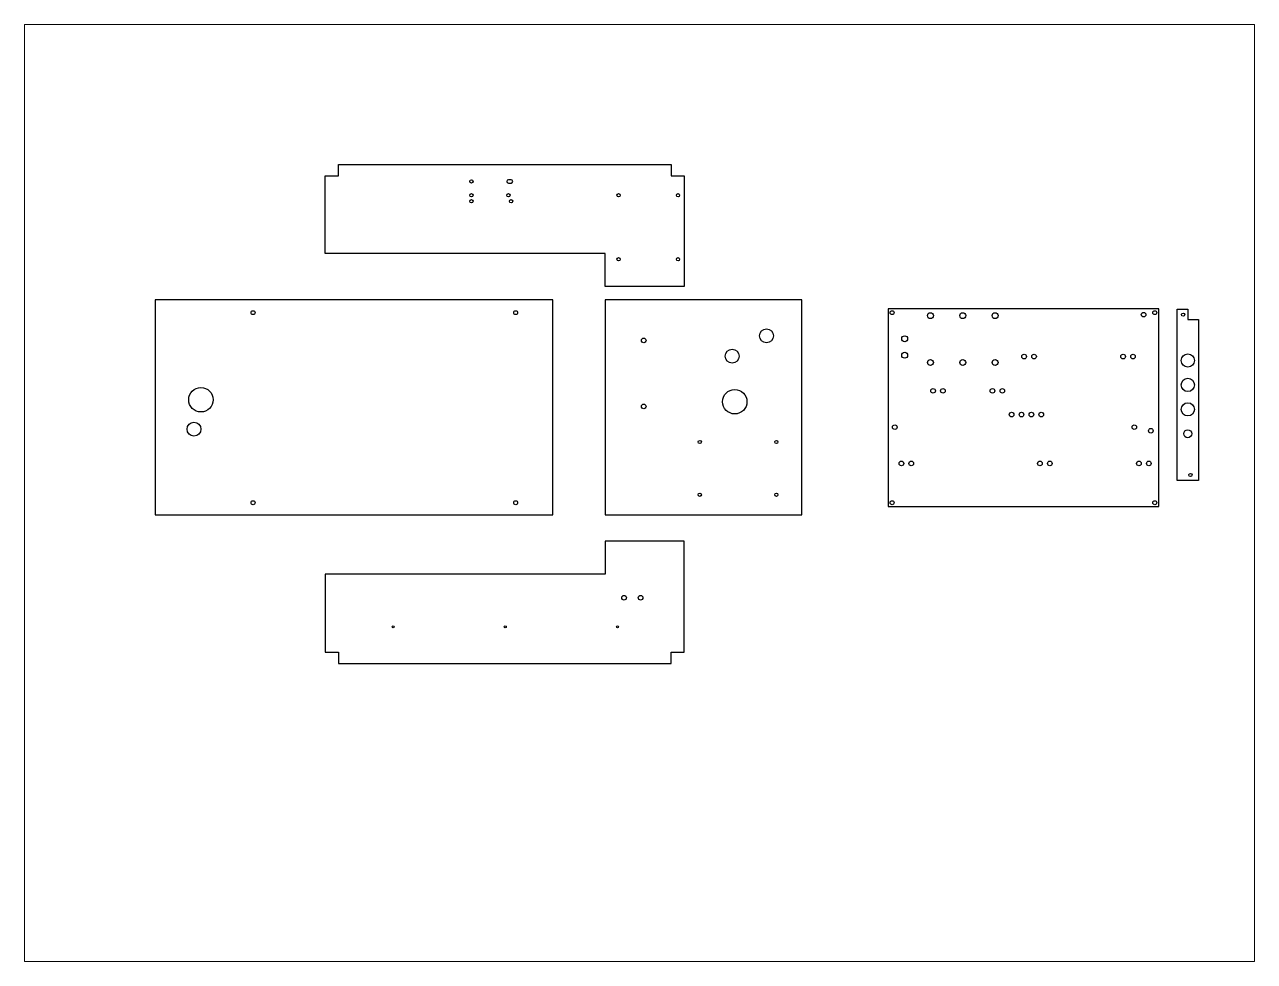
# Paper-space layout 'Лист1' of a CAD drawing. Header units: millimetres. Extents: x 1.05 to 9.45, y 0.8 to 7.2.
# The model-space entities are those that its viewports show. They can reach past a viewport. Long polylines and large blocks are cut down to what shows.
import ezdxf

# ---------------------------------------------------------------- set-up
doc = ezdxf.new("R2010")
doc.units = ezdxf.units.MM
doc.header["$MEASUREMENT"] = 0

# ---------------------------------------------------------------- blocks, each defined once
blk = doc.blocks.new('Insert2')
at = {"color": 0}
for p, q in [((861.8, -17.6), (743.8, -17.6)), ((743.8, -17.6), (743.8, -37.6)), ((861.8, -441.6), (861.8, -17.6)), ((743.8, -37.6), (726.8, -37.6)), ((726.8, -37.6), (726.8, -541.6)), ((911.8, -441.6), (861.8, -441.6)), ((911.8, -561.6), (911.8, -441.6)), ((726.8, -541.6), (743.8, -541.6)), ((743.8, -541.6), (743.8, -561.6)), ((743.8, -561.6), (911.8, -561.6))]:
    blk.add_line(p, q, dxfattribs=at)
blk = doc.blocks.new('Insert3')
at = {"color": 0}
for p, q in [((1035.6, -17.7), (867.6, -17.7)), ((867.6, -17.7), (867.6, -137.7)), ((1035.6, -37.7), (1035.6, -17.7)), ((1052.6, -37.7), (1035.6, -37.7)), ((1052.6, -541.7), (1052.6, -37.7)), ((867.6, -137.7), (917.6, -137.7)), ((917.6, -137.7), (917.6, -561.7)), ((1035.6, -561.7), (1035.6, -541.7)), ((1035.6, -541.7), (1052.6, -541.7)), ((917.6, -561.7), (1035.6, -561.7))]:
    blk.add_line(p, q, dxfattribs=at)

msp = doc.modelspace()

# ---------------------------------------------------------------- linework, layer by layer
for p, q in [((566, 982), (566, 966)), ((566, 966), (582, 966))]:
    msp.add_line(p, q)
msp.add_lwpolyline([(-459.5, 1173, 1), (-459.5, 1178), (-463.5, 1178, 1), (-463.5, 1173)], format="xyb", close=True)
at = {"color": 0}
for points in [[(-396, 996), (-999, 996), (-999, 670), (-396, 670)], [(-317, 996), (-317, 670), (-19, 670), (-19, 996)]]:
    msp.add_lwpolyline(points, close=True, dxfattribs=at)
msp.add_lwpolyline([(112, 682.5), (522, 682.5), (522, 982.5), (112, 982.5)], close=True)
msp.add_lwpolyline([(582, 966), (582, 722), (550, 722), (550, 982), (566, 982)])
for centre, radius in [((-519.5, 1175.5), 2.5), ((-519.5, 1154.5), 2.5), ((-463.5, 1154.5), 2.5), ((-296.5, 1154.5), 2.5), ((-296.5, 1154.5), 2.5), ((-206.5, 1154.5), 2.5), ((-206.5, 1154.5), 2.5), ((-519.5, 1145.5), 2.5), ((-459.5, 1145.5), 2.5), ((-296.5, 1057.5), 2.5), ((-296.5, 1057.5), 2.5), ((-206.5, 1057.5), 2.5), ((-206.5, 1057.5), 2.5), ((-850.5, 976.5), 3), ((-452.5, 976.5), 3), ((118, 976.5), 3), ((176, 972), 4.5), ((225, 972), 4.5), ((274, 972), 4.5), ((499, 973.5), 3.5), ((516, 976.5), 3), ((559, 973.5), 2.5), ((-72.5, 941.5), 10.5), ((-258.5, 934.5), 3.5), ((137, 937), 4.5), ((-124.5, 910.5), 10.5), ((137, 912), 4.5), ((318, 910), 3.5), ((333, 910), 3.5), ((468, 910), 3.5), ((483, 910), 3.5), ((566, 904), 10), ((176, 901), 4.5), ((225, 901), 4.5), ((274, 901), 4.5), ((566, 867), 10), ((-929.5, 844.5), 18.5), ((-120.5, 841.5), 18.5), ((180, 858), 3.5), ((195, 858), 3.5), ((270, 858), 3.5), ((285, 858), 3.5), ((566, 830), 10), ((-258.5, 834.5), 3.5), ((299, 822), 3.5), ((314, 822), 3.5), ((329, 822), 3.5), ((344, 822), 3.5), ((-940, 800), 10.5), ((122, 803), 3.5), ((485, 803), 3.5), ((-173.5, 780.5), 2.5), ((-57.5, 780.5), 2.5), ((510, 797.5), 3.5), ((566, 793), 6), ((132, 748), 3.5), ((147, 748), 3.5), ((342, 748), 3.5), ((357, 748), 3.5), ((492, 748), 3.5), ((507, 748), 3.5), ((570, 730.5), 2.5), ((-850.5, 688.5), 3), ((-452.5, 688.5), 3), ((-173.5, 700.5), 2.5), ((-57.5, 700.5), 2.5), ((118, 688.5), 3), ((516, 688.5), 3), ((-288.2, 544.5), 3.5), ((-288.2, 544.5), 3.5), ((-263.2, 544.5), 3.5), ((-263.2, 544.5), 3.5), ((-638.2, 500.5), 1.5), ((-638.2, 500.5), 1.5), ((-468.2, 500.5), 1.5), ((-468.2, 500.5), 1.5), ((-298.2, 500.5), 1.5), ((-298.2, 500.5), 1.5)]:
    msp.add_circle(centre, radius)

# ---------------------------------------------------------------- block references
at = {"xscale": -1, "rotation": 270}
msp.add_blockref('Insert3', (-179.3, 148.4), dxfattribs=at)
msp.add_blockref('Insert3', (-179.3, 148.4), dxfattribs=at)
at = {"rotation": 90}
msp.add_blockref('Insert2', (-758.6, -281.8), dxfattribs=at)
msp.add_blockref('Insert2', (-758.6, -281.8), dxfattribs=at)

psp = doc.layouts.new('Лист1')

# ---------------------------------------------------------------- viewports
at = {"layer": '0'}
psp.add_viewport(center=(5.25, 4), size=(8.4, 6.4), view_center_point=(-264.8623, 703.1985), view_height=1419.92057, dxfattribs=at)

doc.saveas('drawing.dxf')
